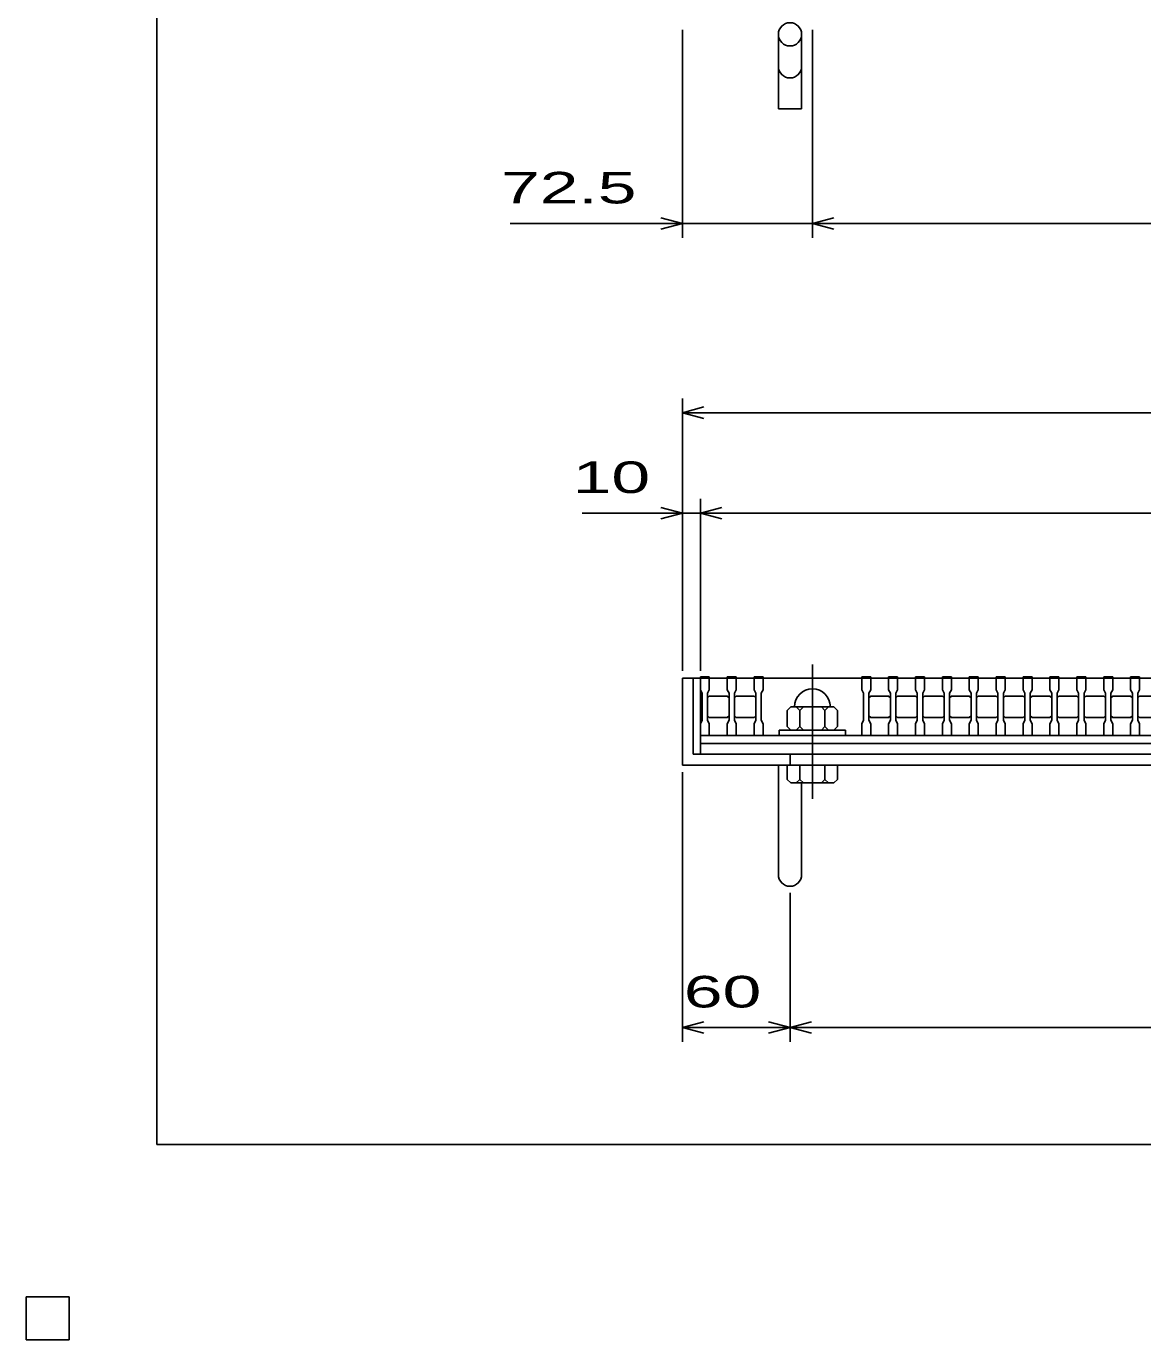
# Model space of a CAD drawing. Units: millimetres, scale not verified. Extents: x -1456 to 1385, y -1026 to 843.
# Drawn here: x -1456 to -833, y -1026 to -294 of the extents above; entities that cross this region are included whole.
import ezdxf
from ezdxf.enums import TextEntityAlignment as Align

# ---------------------------------------------------------------- set-up
doc = ezdxf.new("R2010")
doc.units = ezdxf.units.MM
doc.header["$LTSCALE"] = 8
doc.linetypes.add('CHAIN', pattern=[18.5, 12, -1.5, 3.5, -1.5])
for name, color, linetype, lineweight in [('0_2', 150, 'Continuous', 25), ('16', 3, 'Continuous', 25), ('19', 6, 'Continuous', 25), ('22', 4, 'Continuous', 25)]:
    doc.layers.add(name, color=color, linetype=linetype, lineweight=lineweight)
doc.styles.add('ベクトル', font='')
doc.styles.get('ベクトル').set_extended_font_data('ベクトル')

msp = doc.modelspace()

# ---------------------------------------------------------------- linework, layer by layer
at = {"layer": '0_2'}
for p, q in [((-1383.2, -917.2), (-1383.2, 842.8)), ((1384.8, -917.2), (-1383.2, -917.2))]:
    msp.add_line(p, q, dxfattribs=at)
at = {"layer": '16', "linetype": 'CHAIN'}
msp.add_line((-1017.5, -649.4), (-1017.5, -724.4), dxfattribs=at)
at = {"layer": '16'}
for p, q in [((-1080, -657), (-1080, -656.3)), ((-1080, -656.3), (-1075, -656.3)), ((-1080, -657), (-1080, -663.5)), ((-1075, -657), (-1080, -657)), ((-1080, -657), (-1080, -689)), ((-1080, -657), (-280, -657)), ((-1075, -656.3), (-1075, -657)), ((-1075, -663.5), (-1075, -657)), ((-1065, -657), (-1065, -656.3)), ((-1065, -656.3), (-1060, -656.3)), ((-1065, -657), (-1065, -663.5)), ((-1060, -657), (-1065, -657)), ((-1060, -656.3), (-1060, -657)), ((-1060, -663.5), (-1060, -657)), ((-1050, -657), (-1050, -656.3)), ((-1050, -656.3), (-1045, -656.3)), ((-1050, -657), (-1050, -663.5)), ((-1045, -657), (-1050, -657)), ((-1045, -656.3), (-1045, -657)), ((-1045, -663.5), (-1045, -657)), ((-1045, -657), (-990, -657)), ((-990, -657), (-990, -656.3)), ((-990, -656.3), (-985, -656.3)), ((-990, -657), (-990, -663.5)), ((-985, -657), (-990, -657)), ((-985, -656.3), (-985, -657)), ((-985, -663.5), (-985, -657)), ((-975, -657), (-975, -656.3)), ((-975, -656.3), (-970, -656.3)), ((-975, -657), (-975, -663.5)), ((-970, -657), (-975, -657)), ((-970, -656.3), (-970, -657)), ((-970, -663.5), (-970, -657)), ((-960, -657), (-960, -656.3)), ((-960, -656.3), (-955, -656.3)), ((-960, -657), (-960, -663.5)), ((-955, -657), (-960, -657)), ((-955, -656.3), (-955, -657)), ((-955, -663.5), (-955, -657)), ((-945, -657), (-945, -656.3)), ((-945, -656.3), (-940, -656.3)), ((-945, -657), (-945, -663.5)), ((-940, -657), (-945, -657)), ((-940, -656.3), (-940, -657)), ((-940, -663.5), (-940, -657)), ((-930, -657), (-930, -656.3)), ((-930, -656.3), (-925, -656.3)), ((-930, -657), (-930, -663.5)), ((-925, -657), (-930, -657)), ((-925, -656.3), (-925, -657)), ((-925, -663.5), (-925, -657)), ((-915, -657), (-915, -656.3)), ((-915, -656.3), (-910, -656.3)), ((-915, -657), (-915, -663.5)), ((-910, -657), (-915, -657)), ((-910, -656.3), (-910, -657)), ((-910, -663.5), (-910, -657)), ((-900, -657), (-900, -656.3)), ((-900, -656.3), (-895, -656.3)), ((-900, -657), (-900, -663.5)), ((-895, -657), (-900, -657)), ((-895, -656.3), (-895, -657)), ((-895, -663.5), (-895, -657)), ((-885, -657), (-885, -656.3)), ((-885, -656.3), (-880, -656.3)), ((-885, -657), (-885, -663.5)), ((-880, -657), (-885, -657)), ((-880, -656.3), (-880, -657)), ((-880, -663.5), (-880, -657)), ((-870, -657), (-870, -656.3)), ((-870, -656.3), (-865, -656.3)), ((-870, -657), (-870, -663.5)), ((-865, -657), (-870, -657)), ((-865, -656.3), (-865, -657)), ((-865, -663.5), (-865, -657)), ((-855, -657), (-855, -656.3)), ((-855, -656.3), (-850, -656.3)), ((-855, -657), (-855, -663.5)), ((-850, -657), (-855, -657)), ((-850, -656.3), (-850, -657)), ((-850, -663.5), (-850, -657)), ((-840, -657), (-840, -656.3)), ((-840, -656.3), (-835, -656.3)), ((-840, -657), (-840, -663.5)), ((-835, -657), (-840, -657)), ((-835, -656.3), (-835, -657)), ((-835, -663.5), (-835, -657)), ((-1080, -663.5), (-1079, -665.5)), ((-1079, -665.5), (-1079, -680.5)), ((-1076, -665.5), (-1075, -663.5)), ((-1076, -680.5), (-1076, -665.5)), ((-1065, -663.5), (-1064, -665.5)), ((-1064, -665.5), (-1064, -680.5)), ((-1061, -665.5), (-1060, -663.5)), ((-1061, -680.5), (-1061, -665.5)), ((-1050, -663.5), (-1049, -665.5)), ((-1049, -665.5), (-1049, -680.5)), ((-1046, -665.5), (-1045, -663.5)), ((-1046, -680.5), (-1046, -665.5)), ((-990, -663.5), (-989, -665.5)), ((-989, -665.5), (-989, -680.5)), ((-986, -665.5), (-985, -663.5)), ((-986, -680.5), (-986, -665.5)), ((-975, -663.5), (-974, -665.5)), ((-974, -665.5), (-974, -680.5)), ((-971, -665.5), (-970, -663.5)), ((-971, -680.5), (-971, -665.5)), ((-960, -663.5), (-959, -665.5)), ((-959, -665.5), (-959, -680.5)), ((-956, -665.5), (-955, -663.5)), ((-956, -680.5), (-956, -665.5)), ((-945, -663.5), (-944, -665.5)), ((-944, -665.5), (-944, -680.5)), ((-941, -665.5), (-940, -663.5)), ((-941, -680.5), (-941, -665.5)), ((-930, -663.5), (-929, -665.5)), ((-929, -665.5), (-929, -680.5)), ((-926, -665.5), (-925, -663.5)), ((-926, -680.5), (-926, -665.5)), ((-915, -663.5), (-914, -665.5)), ((-914, -665.5), (-914, -680.5)), ((-911, -665.5), (-910, -663.5)), ((-911, -680.5), (-911, -665.5)), ((-900, -663.5), (-899, -665.5)), ((-899, -665.5), (-899, -680.5)), ((-896, -665.5), (-895, -663.5)), ((-896, -680.5), (-896, -665.5)), ((-885, -663.5), (-884, -665.5)), ((-884, -665.5), (-884, -680.5)), ((-881, -665.5), (-880, -663.5)), ((-881, -680.5), (-881, -665.5)), ((-870, -663.5), (-869, -665.5)), ((-869, -665.5), (-869, -680.5)), ((-866, -665.5), (-865, -663.5)), ((-866, -680.5), (-866, -665.5)), ((-855, -663.5), (-854, -665.5)), ((-854, -665.5), (-854, -680.5)), ((-851, -665.5), (-850, -663.5)), ((-851, -680.5), (-851, -665.5)), ((-840, -663.5), (-839, -665.5)), ((-839, -665.5), (-839, -680.5)), ((-836, -665.5), (-835, -663.5)), ((-836, -680.5), (-836, -665.5)), ((-1076, -668), (-1075, -667)), ((-1075, -667), (-1065, -667)), ((-1065, -667), (-1064, -668)), ((-1061, -668), (-1060, -667)), ((-1060, -667), (-1050, -667)), ((-1050, -667), (-1049, -668)), ((-1029.5, -673), (-1031.5, -675)), ((-1005.5, -673), (-1029.5, -673)), ((-1024.5, -675), (-1026.5, -673)), ((-1022.5, -673), (-1024.5, -675)), ((-1010.5, -675), (-1012.5, -673)), ((-1008.5, -673), (-1010.5, -675)), ((-1003.5, -675), (-1005.5, -673)), ((-986, -668), (-985, -667)), ((-985, -667), (-975, -667)), ((-975, -667), (-974, -668)), ((-971, -668), (-970, -667)), ((-970, -667), (-960, -667)), ((-960, -667), (-959, -668)), ((-956, -668), (-955, -667)), ((-955, -667), (-945, -667)), ((-945, -667), (-944, -668)), ((-941, -668), (-940, -667)), ((-940, -667), (-930, -667)), ((-930, -667), (-929, -668)), ((-926, -668), (-925, -667)), ((-925, -667), (-915, -667)), ((-915, -667), (-914, -668)), ((-911, -668), (-910, -667)), ((-910, -667), (-900, -667)), ((-900, -667), (-899, -668)), ((-896, -668), (-895, -667)), ((-895, -667), (-885, -667)), ((-885, -667), (-884, -668)), ((-881, -668), (-880, -667)), ((-880, -667), (-870, -667)), ((-870, -667), (-869, -668)), ((-866, -668), (-865, -667)), ((-865, -667), (-855, -667)), ((-855, -667), (-854, -668)), ((-851, -668), (-850, -667)), ((-850, -667), (-840, -667)), ((-840, -667), (-839, -668)), ((-836, -668), (-835, -667)), ((-835, -667), (-825, -667)), ((-1079, -680.5), (-1080, -682.5)), ((-1075, -679), (-1076, -678)), ((-1075, -682.5), (-1076, -680.5)), ((-1065, -679), (-1075, -679)), ((-1064, -678), (-1065, -679)), ((-1064, -680.5), (-1065, -682.5)), ((-1060, -679), (-1061, -678)), ((-1060, -682.5), (-1061, -680.5)), ((-1050, -679), (-1060, -679)), ((-1049, -678), (-1050, -679)), ((-1049, -680.5), (-1050, -682.5)), ((-1045, -682.5), (-1046, -680.5)), ((-1031.5, -675), (-1031.5, -684)), ((-1024.5, -684), (-1024.5, -675)), ((-1010.5, -684), (-1010.5, -675)), ((-1003.5, -684), (-1003.5, -675)), ((-989, -680.5), (-990, -682.5)), ((-985, -679), (-986, -678)), ((-985, -682.5), (-986, -680.5)), ((-975, -679), (-985, -679)), ((-974, -678), (-975, -679)), ((-974, -680.5), (-975, -682.5)), ((-970, -679), (-971, -678)), ((-970, -682.5), (-971, -680.5)), ((-960, -679), (-970, -679)), ((-959, -678), (-960, -679)), ((-959, -680.5), (-960, -682.5)), ((-955, -679), (-956, -678)), ((-955, -682.5), (-956, -680.5)), ((-945, -679), (-955, -679)), ((-944, -678), (-945, -679)), ((-944, -680.5), (-945, -682.5)), ((-940, -679), (-941, -678)), ((-940, -682.5), (-941, -680.5)), ((-930, -679), (-940, -679)), ((-929, -678), (-930, -679)), ((-929, -680.5), (-930, -682.5)), ((-925, -679), (-926, -678)), ((-925, -682.5), (-926, -680.5)), ((-915, -679), (-925, -679)), ((-914, -678), (-915, -679)), ((-914, -680.5), (-915, -682.5)), ((-910, -679), (-911, -678)), ((-910, -682.5), (-911, -680.5)), ((-900, -679), (-910, -679)), ((-899, -678), (-900, -679)), ((-899, -680.5), (-900, -682.5)), ((-895, -679), (-896, -678)), ((-895, -682.5), (-896, -680.5)), ((-885, -679), (-895, -679)), ((-884, -678), (-885, -679)), ((-884, -680.5), (-885, -682.5)), ((-880, -679), (-881, -678)), ((-880, -682.5), (-881, -680.5)), ((-870, -679), (-880, -679)), ((-869, -678), (-870, -679)), ((-869, -680.5), (-870, -682.5)), ((-865, -679), (-866, -678)), ((-865, -682.5), (-866, -680.5)), ((-855, -679), (-865, -679)), ((-854, -678), (-855, -679)), ((-854, -680.5), (-855, -682.5)), ((-850, -679), (-851, -678)), ((-850, -682.5), (-851, -680.5)), ((-840, -679), (-850, -679)), ((-839, -678), (-840, -679)), ((-839, -680.5), (-840, -682.5)), ((-835, -679), (-836, -678)), ((-835, -682.5), (-836, -680.5)), ((-825, -679), (-835, -679)), ((-1080, -682.5), (-1080, -689)), ((-1075, -689), (-1075, -682.5)), ((-1065, -682.5), (-1065, -689)), ((-1060, -689), (-1060, -682.5)), ((-1050, -682.5), (-1050, -689)), ((-1045, -689), (-1045, -682.5)), ((-1036, -689), (-1036, -686)), ((-1036, -686), (-999, -686)), ((-1031.5, -684), (-1029.5, -686)), ((-1026.5, -686), (-1024.5, -684)), ((-1024.5, -684), (-1022.5, -686)), ((-1012.5, -686), (-1010.5, -684)), ((-1010.5, -684), (-1008.5, -686)), ((-1005.5, -686), (-1003.5, -684)), ((-999, -686), (-999, -689)), ((-990, -682.5), (-990, -689)), ((-985, -689), (-985, -682.5)), ((-975, -682.5), (-975, -689)), ((-970, -689), (-970, -682.5)), ((-960, -682.5), (-960, -689)), ((-955, -689), (-955, -682.5)), ((-945, -682.5), (-945, -689)), ((-940, -689), (-940, -682.5)), ((-930, -682.5), (-930, -689)), ((-925, -689), (-925, -682.5)), ((-915, -682.5), (-915, -689)), ((-910, -689), (-910, -682.5)), ((-900, -682.5), (-900, -689)), ((-895, -689), (-895, -682.5)), ((-885, -682.5), (-885, -689)), ((-880, -689), (-880, -682.5)), ((-870, -682.5), (-870, -689)), ((-865, -689), (-865, -682.5)), ((-855, -682.5), (-855, -689)), ((-850, -689), (-850, -682.5)), ((-840, -682.5), (-840, -689)), ((-835, -689), (-835, -682.5)), ((-1080, -689), (-1075, -689)), ((-1080, -689), (-280, -689)), ((-1080, -689), (-280, -689)), ((-1080, -693.5), (-1080, -689)), ((-280, -693.5), (-1080, -693.5)), ((-1080, -693.5), (-1080, -699.5)), ((-1065, -689), (-1060, -689)), ((-1050, -689), (-1045, -689)), ((-990, -689), (-1045, -689)), ((-999, -689), (-1036, -689)), ((-990, -689), (-985, -689)), ((-975, -689), (-970, -689)), ((-960, -689), (-955, -689)), ((-945, -689), (-940, -689)), ((-930, -689), (-925, -689)), ((-915, -689), (-910, -689)), ((-900, -689), (-895, -689)), ((-885, -689), (-880, -689)), ((-870, -689), (-865, -689)), ((-855, -689), (-850, -689)), ((-840, -689), (-835, -689)), ((-1080, -699.5), (-280, -699.5)), ((-1432, -1002), (-1456, -1002)), ((-1456, -1002), (-1456, -1026)), ((-1432, -1002), (-1456, -1002)), ((-1456, -1002), (-1456, -1026)), ((-1432, -1002), (-1456, -1002)), ((-1456, -1002), (-1456, -1026)), ((-1432, -1002), (-1456, -1002)), ((-1456, -1002), (-1456, -1026)), ((-1432, -1002), (-1456, -1002)), ((-1456, -1002), (-1456, -1026)), ((-1432, -1026), (-1432, -1002)), ((-1432, -1026), (-1432, -1002)), ((-1432, -1026), (-1432, -1002)), ((-1432, -1026), (-1432, -1002)), ((-1432, -1026), (-1432, -1002)), ((-1456, -1026), (-1432, -1026)), ((-1456, -1026), (-1432, -1026)), ((-1456, -1026), (-1432, -1026)), ((-1456, -1026), (-1432, -1026)), ((-1456, -1026), (-1432, -1026))]:
    msp.add_line(p, q, dxfattribs=at)
msp.add_arc((-1017.5, -673), 10, 0, 180, dxfattribs=at)
at = {"layer": '19'}
for p, q in [((-1036.5, -298), (-1036.5, -339.62)), ((-1023.5, -339.62), (-1023.5, -298)), ((-1036.5, -339.62), (-1023.5, -339.62)), ((-1080, -657), (-1090, -657)), ((-1090, -657), (-1090, -705.5)), ((-1084, -699.5), (-1084, -657)), ((-276, -699.5), (-1084, -699.5)), ((-1030, -705.5), (-1030, -699.5)), ((-1090, -705.5), (-270, -705.5)), ((-1036.5, -766.61), (-1036.5, -705.5)), ((-1031.5, -705.5), (-1031.5, -713.5)), ((-1003.5, -705.5), (-1031.5, -705.5)), ((-1024.5, -705.5), (-1024.5, -713.5)), ((-1010.5, -705.5), (-1010.5, -713.5)), ((-1003.5, -713.5), (-1003.5, -705.5)), ((-1031.5, -713.5), (-1029.5, -715.5)), ((-1029.5, -715.5), (-1005.5, -715.5)), ((-1024.5, -713.5), (-1026.5, -715.5)), ((-1022.5, -715.5), (-1024.5, -713.5)), ((-1023.5, -766.61), (-1023.5, -715.5)), ((-1010.5, -713.5), (-1012.5, -715.5)), ((-1008.5, -715.5), (-1010.5, -713.5)), ((-1005.5, -715.5), (-1003.5, -713.5))]:
    msp.add_line(p, q, dxfattribs=at)
msp.add_circle((-1030, -298), 6.5, dxfattribs=at)
for centre in [(-1030, -315.84), (-1030, -766.61)]:
    msp.add_arc(centre, 6.5, 180, 0, dxfattribs=at)
at = {"layer": '22'}
for p, q in [((-1090, -411.5), (-1090, -295.5)), ((-1017.5, -411.5), (-1017.5, -295.5)), ((-1090, -403.5), (-1102, -400.3)), ((-1017.5, -403.5), (-1005.5, -400.3)), ((-1186, -403.5), (-1090, -403.5)), ((-1102, -406.7), (-1090, -403.5)), ((-1090, -403.5), (-1017.5, -403.5)), ((-1005.5, -406.7), (-1017.5, -403.5)), ((-1017.5, -403.5), (-342.5, -403.5)), ((-1090, -653), (-1090, -501)), ((-1090, -509), (-1078, -505.8)), ((-1078, -512.2), (-1090, -509)), ((-1090, -509), (-270, -509)), ((-1090, -565), (-1102, -561.8)), ((-1090, -653), (-1090, -557)), ((-1080, -653), (-1080, -557)), ((-1080, -565), (-1068, -561.8)), ((-1146, -565), (-1090, -565)), ((-1102, -568.2), (-1090, -565)), ((-1090, -565), (-1080, -565)), ((-1068, -568.2), (-1080, -565)), ((-1080, -565), (-280, -565)), ((-1090, -859.9), (-1090, -709.5)), ((-1030, -859.9), (-1030, -776.7)), ((-1090, -851.9), (-1078, -848.7)), ((-1030, -851.9), (-1042, -848.7)), ((-1030, -851.9), (-1018, -848.7)), ((-1078, -855.1), (-1090, -851.9)), ((-1090, -851.9), (-1030, -851.9)), ((-1042, -855.1), (-1030, -851.9)), ((-1018, -855.1), (-1030, -851.9)), ((-1030, -851.9), (-330, -851.9))]:
    msp.add_line(p, q, dxfattribs=at)
at = {"layer": '22', "color": 2}
for p, q in [((-1432, -1002), (-1456, -1002)), ((-1456, -1002), (-1456, -1026)), ((-1432, -1002), (-1456, -1002)), ((-1456, -1002), (-1456, -1026)), ((-1432, -1002), (-1456, -1002)), ((-1456, -1002), (-1456, -1026)), ((-1432, -1026), (-1432, -1002)), ((-1432, -1026), (-1432, -1002)), ((-1432, -1026), (-1432, -1002)), ((-1456, -1026), (-1432, -1026)), ((-1456, -1026), (-1432, -1026)), ((-1456, -1026), (-1432, -1026))]:
    msp.add_line(p, q, dxfattribs=at)

# ---------------------------------------------------------------- texts
at = {"layer": '22', "color": 2, "style": 'ベクトル', "width": 1.65}
for s, p in [(' 72.5 ', (-1202, -383.5)), (' 10 ', (-1162, -545)), (' 60 ', (-1100, -831.9))]:
    msp.add_text(s, height=17.6, dxfattribs=at).set_placement(p, align=Align.MIDDLE_LEFT)

doc.saveas('drawing.dxf')
